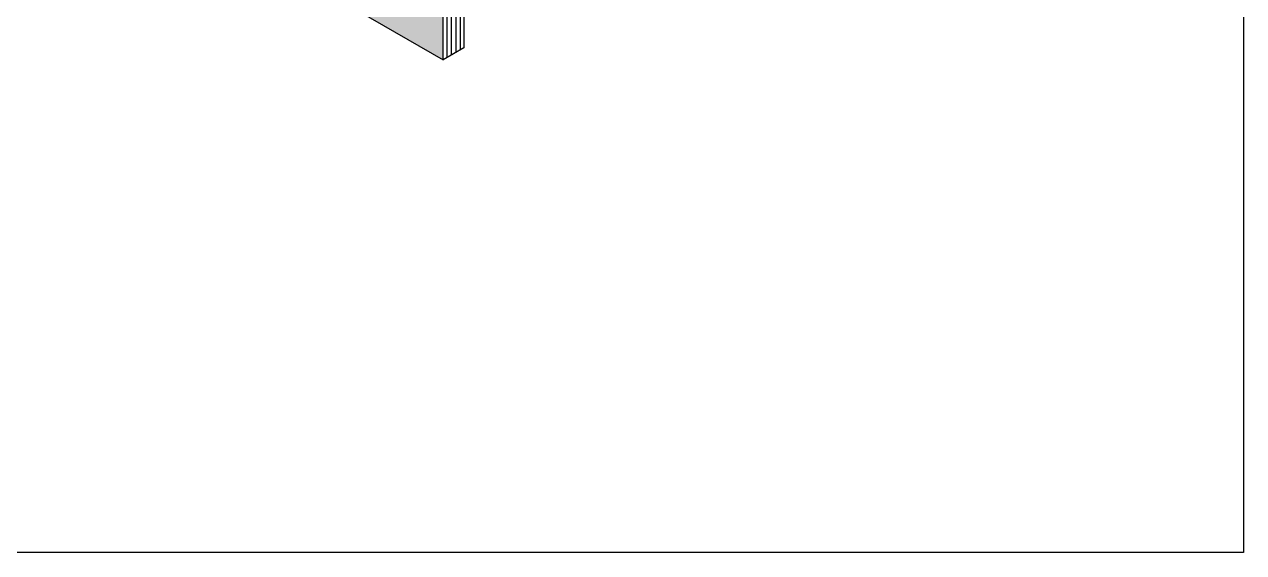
# Model space of a CAD drawing. Extents: x 0 to 1130, y -960 to 577.
# Drawn here: x 543.7 to 670, y 0 to 54.7 of the extents above; entities that cross this region are included whole.
import ezdxf

# ---------------------------------------------------------------- set-up
doc = ezdxf.new("R2010")
doc.units = 0
doc.header["$LTSCALE"] = 7.5
doc.header["$MEASUREMENT"] = 0
for name, color, linetype in [('FILL', 8, 'CONTINUOUS'), ('MARCHIO', 7, 'CONTINUOUS'), ('TRATTEGGI', 140, 'CONTINUOUS')]:
    doc.layers.add(name, color=color, linetype=linetype)

msp = doc.modelspace()

# ---------------------------------------------------------------- hatches: boundary and pattern name
at = {"layer": 'FILL'}
msp.add_hatch(color=51, dxfattribs=at).paths.add_polyline_path([(587.0967, 106.2793), (587.3633, 106.741), (545.7929, 130.7417), (545.5263, 130.28), (545.5263, 74.9917), (587.0967, 50.991)])

# ---------------------------------------------------------------- linework, layer by layer
at = {"layer": 'MARCHIO'}
msp.add_lwpolyline([(460, 0), (460, 297), (670, 297), (670, 0)], close=True, dxfattribs=at)
at = {"layer": 'TRATTEGGI'}
for p, q in [((588.8482, 107.6003), (588.8482, 52.0041)), ((589.2282, 107.5119), (589.2282, 52.2236)), ((587.0955, 50.9923), (587.0955, 106.2805)), ((587.4766, 106.8084), (587.4766, 51.2122)), ((587.9331, 107.0719), (587.9331, 51.4758)), ((588.3906, 107.3361), (588.3906, 51.74)), ((545.5251, 74.9929), (587.0955, 50.9922)), ((589.2283, 52.2236), (587.0955, 50.9922))]:
    msp.add_line(p, q, dxfattribs=at)

doc.saveas('drawing.dxf')
